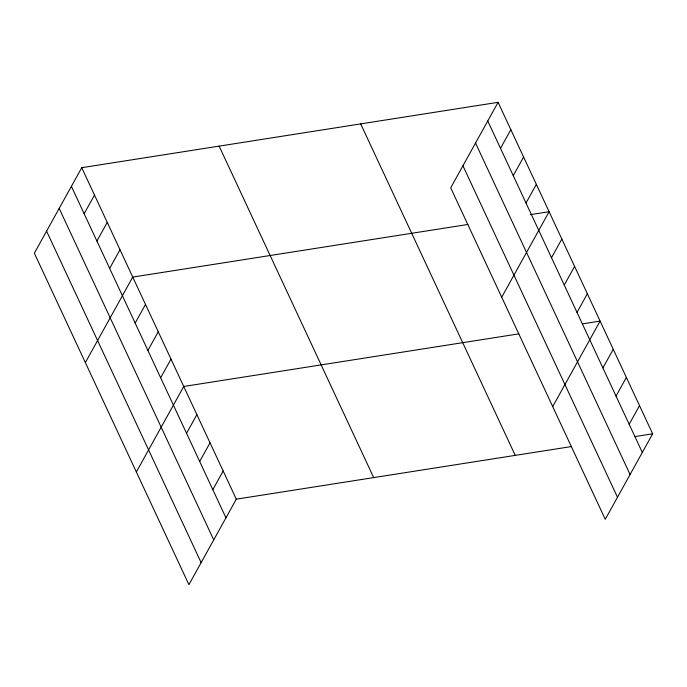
<?xml version="1.0" encoding="UTF-8"?>
<svg xmlns="http://www.w3.org/2000/svg" width="687" height="687" viewBox="0 0 687 687"><rect width="100%" height="100%" fill="white"/><g stroke="black" fill="none" stroke-linecap="round" stroke-linejoin="round"><path stroke-width="1.03" d="M498.092 102.32L450.698 187.826L605.256 519.303L652.65 433.798L498.092 102.32L81.744 167.697L34.35 253.202L188.908 584.68L236.302 499.174L571.464 446.55M84.149 213.709L94.497 195.048M96.901 241.051L107.241 222.39M109.654 268.402L119.993 249.742M85.351 362.59L132.746 277.084L467.907 224.46M135.159 323.096L145.498 304.435M147.903 350.439L158.25 331.778M160.655 377.781L170.994 359.129M136.352 471.978L183.747 386.472L518.908 333.848M186.546 433.308L196.886 414.647M199.685 461.484L210.024 442.823M212.815 489.659L223.163 470.999M500.505 148.332L510.845 129.671M513.258 175.674L523.597 157.014M526.002 203.017L536.349 184.365M501.708 297.213L549.102 211.708L530.364 214.653M551.506 257.711L561.846 239.059M564.259 285.062L574.598 266.401M577.011 312.405L587.351 293.753M552.709 406.601L600.103 321.095L582.404 323.878M602.894 367.931L613.242 349.271M616.033 396.107L626.372 377.446M629.172 424.283L639.511 405.622M634.951 436.58L652.65 433.798M487.753 120.981L642.311 452.458M475.524 143.042L630.082 474.519M462.926 165.765L617.484 497.242M360.701 123.9L515.25 455.378M219.136 146.125L373.694 477.602M81.744 167.697L236.302 499.174M71.405 186.357L225.954 517.835M59.176 208.419L213.726 539.896M46.579 231.141L201.136 562.619"/></g></svg>
